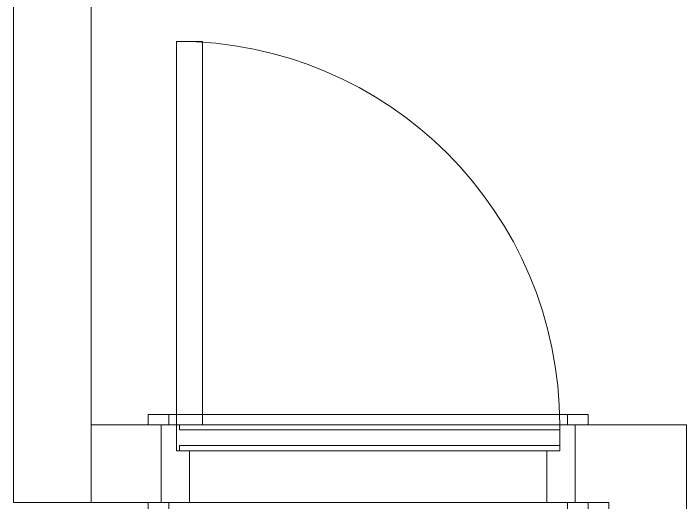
# Model space of a CAD drawing. Header units: millimetres. Extents: x 35540 to 832230, y -10956 to 416550.
# Drawn here: x 186335 to 187635, y 37207 to 38151 of the extents above; entities that cross this region are included whole.
import ezdxf

# ---------------------------------------------------------------- set-up
doc = ezdxf.new("R2010")
doc.units = ezdxf.units.MM
for name, color, linetype, lineweight in [('A-DOOR', 31, 'Continuous', 5), ('A-DOOR-FRAM', 31, 'Continuous', 15), ('A-WALL', 113, 'Continuous', 5)]:
    doc.layers.add(name, color=color, linetype=linetype, lineweight=lineweight)

# ---------------------------------------------------------------- blocks, each defined once
blk = doc.blocks.new('DLN-Access Panel__AP07_ - _AP07a_ 800 x 2000 _WH_-16806438-2_F U_F_A_')
at = {"layer": 'A-DOOR'}
for p, q in [((-370, 815), (-320, 815)), ((-370, 75), (-370, 815)), ((-320, 815), (-320, 75)), ((-425, 95), (-385, 95)), ((-425, 75), (-425, 95)), ((-385, 95), (-385, 75)), ((-385, 95), (385, 95)), ((385, 95), (425, 95)), ((385, 75), (385, 95)), ((425, 95), (425, 75)), ((-385, 75), (-425, 75)), ((-364, 75), (-370, 75)), ((425, 75), (385, 75)), ((-425, -75), (-385, -75)), ((-425, -95), (-425, -75)), ((-385, -75), (-385, -95)), ((385, -75), (425, -75)), ((385, -95), (385, -75)), ((425, -75), (425, -95)), ((-385, -95), (-425, -95)), ((385, -95), (-385, -95)), ((425, -95), (385, -95))]:
    blk.add_line(p, q, dxfattribs=at)
at = {"layer": 'A-DOOR', "lineweight": 15}
for p, q in [((-364, 65), (-364, 75)), ((-364, 75), (370, 75)), ((370, 65), (-364, 65)), ((370, 75), (370, 65)), ((-364, 35), (370, 35)), ((-364, 25), (-364, 35)), ((370, 35), (370, 25)), ((370, 25), (-364, 25))]:
    blk.add_line(p, q, dxfattribs=at)
at = {"layer": 'A-DOOR'}
blk.add_arc((-370, 75), 740, 0.0077, 90, dxfattribs=at)
at = {"layer": 'A-DOOR-FRAM'}
for p, q in [((-400, 75), (-370, 75)), ((-400, -75), (-400, 75)), ((-370, 75), (-370, 25)), ((370, 75), (400, 75)), ((370, 35), (370, 65)), ((400, 75), (400, -75)), ((-370, 25), (-364, 25)), ((-345, 25), (-345, -75)), ((345, -75), (345, 25)), ((-345, -75), (-400, -75)), ((400, -75), (345, -75))]:
    blk.add_line(p, q, dxfattribs=at)
at = {"layer": 'A-DOOR-FRAM', "lineweight": 5}
for p, q in [((-364, 75), (-370, 75)), ((345, -75), (-345, -75))]:
    blk.add_line(p, q, dxfattribs=at)

msp = doc.modelspace()

# ---------------------------------------------------------------- linework, layer by layer
at = {"layer": 'A-WALL', "lineweight": 18}
for p, q in [((186335.1, 45707.5), (186335.1, 37207.5)), ((186485.1, 37207.5), (186485.1, 40057.5)), ((186335.1, 37207.5), (186485.1, 37207.5))]:
    msp.add_line(p, q, dxfattribs=at)
at = {"layer": 'A-WALL', "color": 253, "lineweight": 20}
for p, q in [((186595.1, 37357.5), (186485.1, 37357.5)), ((186485.1, 37357.5), (186485.1, 37207.5)), ((187635.1, 37357.5), (187445.1, 37357.5)), ((187635.1, 35857.5), (187635.1, 37357.5)), ((186485.1, 37207.5), (186595.1, 37207.5)), ((187445.1, 37207.5), (187485.1, 37207.5)), ((187485.1, 37207.5), (187485.1, 36007.5))]:
    msp.add_line(p, q, dxfattribs=at)

# ---------------------------------------------------------------- block references
at = {"layer": 'A-DOOR'}
msp.add_blockref('DLN-Access Panel__AP07_ - _AP07a_ 800 x 2000 _WH_-16806438-2_F U_F_A_', (187020.1, 37282.5), dxfattribs=at)

doc.saveas('drawing.dxf')
